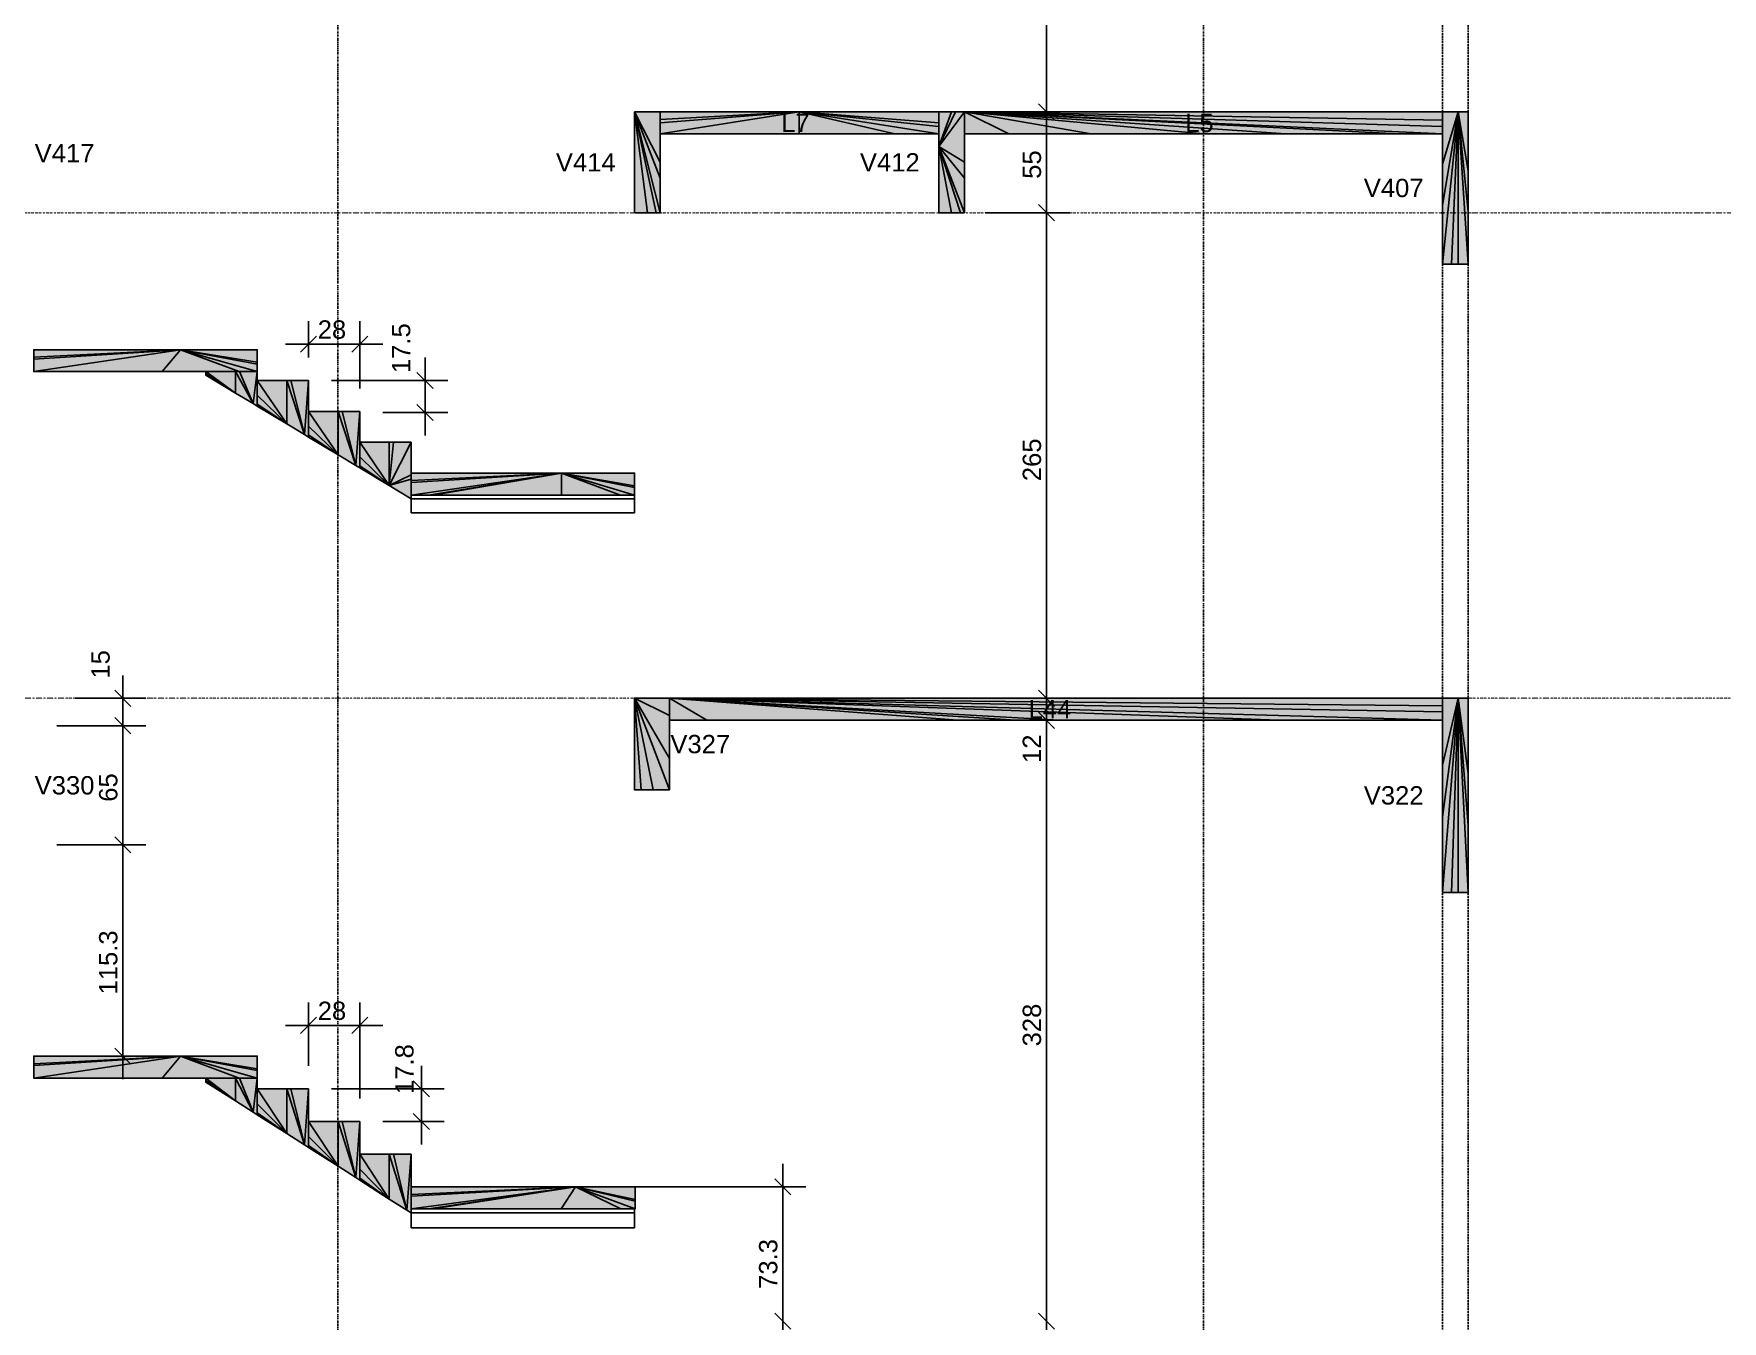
# Model space of a CAD drawing. Extents: x 37185 to 43130, y -8131 to -3926.
# Drawn here: x 37907 to 38521, y -7212 to -6744 of the extents above; entities that cross this region are included whole.
import ezdxf

# ---------------------------------------------------------------- set-up
doc = ezdxf.new("R2010")
doc.units = 0
doc.header["$MEASUREMENT"] = 0
for name, pattern in [('ESTILO_TQS_0001', [1, 0.7, -0.3]), ('ESTILO_TQS_0002', [0.4, 0.1, -0.3]), ('ESTILO_TQS_0004', [1.12, 0.5, -0.2, 0.01, -0.2, 0.01, -0.2])]:
    doc.linetypes.add(name, pattern=pattern)
for name, color, linetype in [('48', 4, 'CONTINUOUS'), ('52', 3, 'CONTINUOUS'), ('67', 7, 'CONTINUOUS'), ('68', 4, 'CONTINUOUS'), ('70', 160, 'CONTINUOUS'), ('74', 2, 'CONTINUOUS'), ('75', 9, 'CONTINUOUS'), ('96', 252, 'CONTINUOUS')]:
    doc.layers.add(name, color=color, linetype=linetype)
doc.styles.add('TQS_ARIAL', font='arial.ttf')

msp = doc.modelspace()

# ---------------------------------------------------------------- linework, layer by layer
at = {"layer": '48', "linetype": 'Continuous'}
for p, q in [((38125.29, -6912.69), (38125.29, -6911.36)), ((38125.29, -6912.69), (38043.96, -6912.69)), ((38043.96, -6912.69), (38043.96, -6917.84)), ((38043.96, -6912.69), (38125.29, -6912.69)), ((38043.96, -6917.84), (38088, -6917.84)), ((38088, -6917.84), (38125.29, -6917.84)), ((38125.29, -6917.84), (38125.29, -6912.69)), ((38125.29, -7172.55), (38043.96, -7172.55)), ((38043.96, -7172.55), (38043.96, -7178)), ((38043.96, -7172.55), (38125.29, -7172.55)), ((38125.29, -7172.55), (38125.29, -7171.07)), ((38125.29, -7178), (38125.29, -7172.55)), ((38043.96, -7178), (38088, -7178)), ((38088, -7178), (38125.29, -7178))]:
    msp.add_line(p, q, dxfattribs=at)
at = {"layer": '52', "linetype": 'Continuous'}
for points in [[(38428.63, -6771.95), (38425.01, -6771.95), (38419.29, -6771.95), (38245.27, -6771.95), (38242.06, -6771.95), (38240.6, -6771.95), (38235.94, -6771.95), (38185.15, -6771.95), (38134.63, -6771.95), (38125.29, -6771.95)], [(38125.29, -6771.95), (38125.29, -6808.62)], [(38428.63, -6827.29), (38428.63, -6808.24), (38428.63, -6793.37), (38428.63, -6771.95)], [(38134.63, -6808.62), (38134.63, -6796), (38134.63, -6790.24), (38134.63, -6779.95)], [(38134.63, -6779.95), (38185.15, -6779.95), (38220.02, -6779.95), (38235.94, -6779.95)], [(38235.94, -6779.95), (38235.94, -6784.57), (38235.94, -6808.62)], [(38245.27, -6808.62), (38245.27, -6796), (38245.27, -6790.24), (38245.27, -6779.95)], [(38245.27, -6779.95), (38261.49, -6779.95), (38291.44, -6779.95), (38332.29, -6779.95), (38362.23, -6779.95), (38403.08, -6779.95), (38419.29, -6779.95)], [(38419.29, -6779.95), (38419.29, -6791), (38419.29, -6805.87), (38419.29, -6827.29)], [(38125.29, -6808.62), (38129.95, -6808.62), (38133.16, -6808.62), (38134.63, -6808.62)], [(38235.94, -6808.62), (38240.6, -6808.62), (38243.81, -6808.62), (38245.27, -6808.62)], [(38419.29, -6827.29), (38422.5, -6827.29), (38425.01, -6827.29), (38428.63, -6827.29)], [(37987.96, -6858.45), (37959.97, -6858.45), (37906.63, -6858.45)], [(37906.63, -6858.45), (37906.63, -6861.2), (37906.63, -6861.85), (37906.63, -6866.45)], [(37987.96, -6869.67), (37987.96, -6866.45), (37987.96, -6863.69), (37987.96, -6863.04), (37987.96, -6858.45)], [(37906.63, -6866.45), (37953.34, -6866.45), (37969.29, -6866.45)], [(37969.29, -6866.45), (37969.29, -6867.21), (37969.29, -6867.67), (37969.29, -6867.78)], [(37969.29, -6867.78), (37980.01, -6874.23), (37986.44, -6878.09), (37987.96, -6879.01), (37998.68, -6885.46), (38005.1, -6889.32), (38006.63, -6890.23), (38017.35, -6896.68), (38023.77, -6900.55), (38025.29, -6901.46)], [(38006.63, -6869.67), (38000.2, -6869.67), (37998.68, -6869.67), (37987.96, -6869.67)], [(38006.63, -6880.9), (38006.63, -6869.67)], [(38025.29, -6880.9), (38018.87, -6880.9), (38017.35, -6880.9), (38006.63, -6880.9)], [(38025.29, -6892.13), (38025.29, -6880.9)], [(38043.96, -6892.13), (38037.53, -6892.13), (38036.01, -6892.13), (38025.29, -6892.13)], [(38043.96, -6903.36), (38043.96, -6892.13)], [(38025.29, -6901.46), (38036.01, -6907.91), (38043.96, -6912.69)], [(38125.29, -6903.36), (38098.62, -6903.36), (38043.96, -6903.36)], [(38125.29, -6911.36), (38125.29, -6908.61), (38125.29, -6907.95), (38125.29, -6903.36)], [(38043.96, -6911.36), (38050.38, -6911.36), (38051.91, -6911.36), (38098.62, -6911.36), (38120.18, -6911.36), (38125.29, -6911.36)], [(38043.96, -6912.69), (38043.96, -6911.36)], [(38428.63, -6985.29), (38425.01, -6985.29), (38419.29, -6985.29), (38137.96, -6985.29), (38125.29, -6985.29)], [(38125.29, -6985.29), (38125.29, -7018.62)], [(38428.63, -7055.95), (38428.63, -7031.63), (38428.63, -7012.64), (38428.63, -6985.29)], [(38137.96, -7018.62), (38137.96, -7007.15), (38137.96, -6993.29)], [(38137.96, -6993.29), (38151.55, -6993.29), (38242.81, -6993.29), (38263.96, -6993.29), (38279.72, -6993.29), (38359.71, -6993.29), (38419.29, -6993.29)], [(38419.29, -6993.29), (38419.29, -7009.61), (38419.29, -7028.6), (38419.29, -7055.95)], [(38125.29, -7018.62), (38127.65, -7018.62), (38132.01, -7018.62), (38137.96, -7018.62)], [(38419.29, -7055.95), (38422.5, -7055.95), (38425.01, -7055.95), (38428.63, -7055.95)], [(37987.96, -7115.51), (37959.97, -7115.51), (37906.63, -7115.51)], [(37906.63, -7115.51), (37906.63, -7118.26), (37906.63, -7118.91), (37906.63, -7123.51)], [(37987.96, -7127.39), (37987.96, -7123.51), (37987.96, -7120.75), (37987.96, -7120.1), (37987.96, -7115.51)], [(37906.63, -7123.51), (37953.34, -7123.51), (37969.29, -7123.51)], [(37969.29, -7123.51), (37969.29, -7124.36), (37969.29, -7124.87), (37969.29, -7124.99)], [(37969.29, -7124.99), (37980.01, -7131.82), (37986.44, -7135.91), (37987.96, -7136.88), (37998.68, -7143.7), (38005.1, -7147.8), (38006.63, -7148.76), (38017.35, -7155.59), (38023.77, -7159.68), (38025.29, -7160.65)], [(38006.63, -7127.39), (38000.2, -7127.39), (37998.68, -7127.39), (37987.96, -7127.39)], [(38006.63, -7139.28), (38006.63, -7127.39)], [(38025.29, -7139.28), (38018.87, -7139.28), (38017.35, -7139.28), (38006.63, -7139.28)], [(38025.29, -7151.17), (38025.29, -7139.28)], [(38043.96, -7151.17), (38037.53, -7151.17), (38036.01, -7151.17), (38025.29, -7151.17)], [(38043.96, -7163.07), (38043.96, -7151.17)], [(38025.29, -7160.65), (38036.01, -7167.49), (38042.44, -7171.58), (38043.96, -7172.55)], [(38125.43, -7163.07), (38103.73, -7163.07), (38043.96, -7163.07)], [(38125.43, -7171.07), (38125.43, -7168.31), (38125.43, -7167.66), (38125.43, -7163.07)], [(38043.96, -7171.07), (38050.39, -7171.07), (38051.91, -7171.07), (38098.6, -7171.07), (38120.3, -7171.07), (38125.29, -7171.07), (38125.43, -7171.07)], [(38043.96, -7172.55), (38043.96, -7171.07)]]:
    msp.add_lwpolyline(points, dxfattribs=at)
at = {"layer": '67', "linetype": 'ESTILO_TQS_0002'}
for p, q in [((37736.44, -6808.62), (40010.49, -6808.62)), ((37556.68, -6985.29), (40010.49, -6985.29))]:
    msp.add_line(p, q, dxfattribs=at)
at = {"layer": '68', "linetype": 'ESTILO_TQS_0001'}
for p, q in [((38419.29, -7595.96), (38419.29, -4431.95)), ((38428.63, -7595.96), (38428.63, -4431.95))]:
    msp.add_line(p, q, dxfattribs=at)
at = {"layer": '70', "linetype": 'ESTILO_TQS_0004'}
for p, q in [((38017.29, -4145.29), (38017.29, -7832.62)), ((38332.29, -4145.29), (38332.29, -7832.62))]:
    msp.add_line(p, q, dxfattribs=at)
at = {"layer": '75', "linetype": 'Continuous'}
for p, q in [((38275.17, -6780.29), (38275.17, -6613.62)), ((38275.17, -6816.95), (38275.17, -6763.62)), ((38278.12, -6774.9), (38272.23, -6769.01)), ((38278.12, -6774.9), (38272.23, -6769.01)), ((38258.38, -6771.95), (38258.38, -6771.95)), ((38258.38, -6771.95), (38258.38, -6771.95)), ((38266.71, -6771.95), (38283.51, -6771.95)), ((38266.71, -6771.95), (38283.51, -6771.95)), ((38275.17, -6993.62), (38275.17, -6800.29)), ((38278.12, -6811.57), (38272.23, -6805.67)), ((38278.12, -6811.57), (38272.23, -6805.67)), ((38244.54, -6808.62), (38244.54, -6808.62)), ((38244.54, -6808.62), (38244.54, -6808.62)), ((38252.87, -6808.62), (38283.51, -6808.62)), ((38252.87, -6808.62), (38283.51, -6808.62)), ((38006.63, -6861.34), (38006.63, -6848.12)), ((38025.29, -6872.57), (38025.29, -6848.12)), ((37998.29, -6856.45), (38033.63, -6856.45)), ((38003.68, -6859.4), (38009.57, -6853.5)), ((38022.35, -6859.4), (38028.24, -6853.5)), ((38049.02, -6861.34), (38049.02, -6889.67)), ((38046.08, -6866.73), (38051.97, -6872.62)), ((38006.63, -6869.67), (38006.63, -6869.67)), ((38006.63, -6869.67), (38006.63, -6869.67)), ((38014.96, -6869.67), (38057.36, -6869.67)), ((38025.29, -6880.9), (38025.29, -6880.9)), ((38025.29, -6881.34), (38025.29, -6881.34)), ((38033.63, -6881.34), (38057.36, -6881.34)), ((38046.08, -6878.39), (38051.97, -6884.28)), ((37939.05, -7003.62), (37939.05, -6976.95)), ((38275.17, -7001.62), (38275.17, -6976.95)), ((37913.31, -6985.29), (37913.31, -6985.29)), ((37921.64, -6985.29), (37947.38, -6985.29)), ((37941.99, -6988.23), (37936.1, -6982.34)), ((38222.29, -6985.29), (38222.29, -6985.29)), ((38222.29, -6985.29), (38222.29, -6985.29)), ((38230.62, -6985.29), (38283.51, -6985.29)), ((38230.62, -6985.29), (38283.51, -6985.29)), ((38278.12, -6988.23), (38272.23, -6982.34)), ((38278.12, -6988.23), (38272.23, -6982.34)), ((38275.17, -7220.29), (38275.17, -6984.95)), ((37939.05, -6986.95), (37939.05, -7046.95)), ((38278.12, -6996.23), (38272.23, -6990.34)), ((38278.12, -6996.23), (38272.23, -6990.34)), ((37914.96, -6995.29), (37947.38, -6995.29)), ((37914.96, -6995.29), (37947.38, -6995.29)), ((37936.1, -6992.34), (37941.99, -6998.23)), ((37941.99, -6998.23), (37936.1, -6992.34)), ((38253.39, -6993.29), (38253.39, -6993.29)), ((38253.39, -6993.29), (38253.39, -6993.29)), ((38261.72, -6993.29), (38283.51, -6993.29)), ((38261.72, -6993.29), (38283.51, -6993.29)), ((37939.05, -7030.29), (37939.05, -7123.84)), ((37914.96, -7038.62), (37947.38, -7038.62)), ((37914.96, -7038.62), (37947.38, -7038.62)), ((37936.1, -7035.67), (37941.99, -7041.57)), ((37936.1, -7035.67), (37941.99, -7041.57)), ((38006.63, -7119.06), (38006.63, -7095.99)), ((38025.29, -7130.95), (38025.29, -7095.99)), ((38003.68, -7107.27), (38009.57, -7101.38)), ((38022.35, -7107.27), (38028.24, -7101.38)), ((37998.29, -7104.33), (38033.63, -7104.33)), ((37936.1, -7112.56), (37941.99, -7118.45)), ((37906.63, -7115.51), (37906.63, -7115.51)), ((37914.96, -7115.51), (37947.38, -7115.51)), ((38047.67, -7119.06), (38047.67, -7147.61)), ((38006.63, -7127.39), (38006.63, -7127.39)), ((38006.63, -7127.39), (38006.63, -7127.39)), ((38014.96, -7127.39), (38056, -7127.39)), ((38044.72, -7124.45), (38050.61, -7130.34)), ((38025.29, -7139.28), (38025.29, -7139.28)), ((38025.29, -7139.28), (38025.29, -7139.28)), ((38033.63, -7139.28), (38056, -7139.28)), ((38044.72, -7136.33), (38050.61, -7142.23)), ((38179.21, -7154.73), (38179.21, -7220.29)), ((38114.58, -7163.07), (38114.58, -7163.07)), ((38122.92, -7163.07), (38187.54, -7163.07)), ((38176.26, -7160.12), (38182.15, -7166.01)), ((38275.17, -7253.62), (38275.17, -7203.62)), ((38176.26, -7209.01), (38182.15, -7214.9)), ((38278.12, -7214.9), (38272.23, -7209.01)), ((38278.12, -7214.9), (38272.23, -7209.01))]:
    msp.add_line(p, q, dxfattribs=at)
at = {"layer": '96', "linetype": 'Continuous'}
for points in [[(38125.29, -6771.95), (38125.29, -6808.62), (38129.95, -6808.62), (38125.29, -6771.95)], [(38125.29, -6771.95), (38129.95, -6808.62), (38133.16, -6808.62), (38125.29, -6771.95)], [(38125.29, -6771.95), (38133.16, -6808.62), (38134.63, -6808.62), (38125.29, -6771.95)], [(38125.29, -6771.95), (38134.63, -6808.62), (38134.63, -6796), (38125.29, -6771.95)], [(38125.29, -6771.95), (38134.63, -6796), (38134.63, -6790.24), (38125.29, -6771.95)], [(38125.29, -6771.95), (38134.63, -6790.24), (38134.63, -6771.95), (38125.29, -6771.95)], [(38185.15, -6771.95), (38134.63, -6771.95), (38134.63, -6774.71), (38185.15, -6771.95)], [(38185.15, -6771.95), (38134.63, -6774.71), (38134.63, -6775.96), (38185.15, -6771.95)], [(38185.15, -6771.95), (38134.63, -6775.96), (38134.63, -6779.95), (38185.15, -6771.95)], [(38185.15, -6771.95), (38134.63, -6779.95), (38185.15, -6779.95), (38185.15, -6771.95)], [(38185.15, -6771.95), (38185.15, -6779.95), (38220.02, -6779.95), (38185.15, -6771.95)], [(38185.15, -6771.95), (38220.02, -6779.95), (38235.94, -6779.95), (38185.15, -6771.95)], [(38185.15, -6771.95), (38235.94, -6779.95), (38235.94, -6777.2), (38185.15, -6771.95)], [(38185.15, -6771.95), (38235.94, -6777.2), (38235.94, -6775.94), (38185.15, -6771.95)], [(38185.15, -6771.95), (38235.94, -6775.94), (38235.94, -6771.95), (38185.15, -6771.95)], [(38235.94, -6784.57), (38245.27, -6790.24), (38245.27, -6771.95), (38235.94, -6784.57)], [(38235.94, -6784.57), (38245.27, -6771.95), (38242.06, -6771.95), (38235.94, -6784.57)], [(38235.94, -6784.57), (38242.06, -6771.95), (38240.6, -6771.95), (38235.94, -6784.57)], [(38235.94, -6784.57), (38240.6, -6771.95), (38235.94, -6771.95), (38235.94, -6784.57)], [(38245.27, -6771.95), (38245.27, -6779.95), (38261.49, -6779.95), (38245.27, -6771.95)], [(38245.27, -6771.95), (38261.49, -6779.95), (38291.44, -6779.95), (38245.27, -6771.95)], [(38245.27, -6771.95), (38291.44, -6779.95), (38332.29, -6779.95), (38245.27, -6771.95)], [(38245.27, -6771.95), (38332.29, -6779.95), (38362.23, -6779.95), (38245.27, -6771.95)], [(38245.27, -6771.95), (38362.23, -6779.95), (38403.08, -6779.95), (38245.27, -6771.95)], [(38245.27, -6771.95), (38403.08, -6779.95), (38419.29, -6779.95), (38245.27, -6771.95)], [(38245.27, -6771.95), (38419.29, -6779.95), (38419.29, -6777.2), (38245.27, -6771.95)], [(38245.27, -6771.95), (38419.29, -6777.2), (38419.29, -6774.93), (38245.27, -6771.95)], [(38245.27, -6771.95), (38419.29, -6774.93), (38419.29, -6771.95), (38245.27, -6771.95)], [(38425.01, -6771.95), (38419.29, -6771.95), (38419.29, -6791), (38425.01, -6771.95)], [(38425.01, -6771.95), (38419.29, -6791), (38419.29, -6805.87), (38425.01, -6771.95)], [(38425.01, -6771.95), (38419.29, -6805.87), (38419.29, -6827.29), (38425.01, -6771.95)], [(38425.01, -6771.95), (38419.29, -6827.29), (38422.5, -6827.29), (38425.01, -6771.95)], [(38425.01, -6771.95), (38422.5, -6827.29), (38425.01, -6827.29), (38425.01, -6771.95)], [(38425.01, -6771.95), (38425.01, -6827.29), (38428.63, -6827.29), (38425.01, -6771.95)], [(38425.01, -6771.95), (38428.63, -6827.29), (38428.63, -6808.24), (38425.01, -6771.95)], [(38425.01, -6771.95), (38428.63, -6808.24), (38428.63, -6793.37), (38425.01, -6771.95)], [(38425.01, -6771.95), (38428.63, -6793.37), (38428.63, -6771.95), (38425.01, -6771.95)], [(38235.94, -6784.57), (38235.94, -6808.62), (38240.6, -6808.62), (38235.94, -6784.57)], [(38235.94, -6784.57), (38240.6, -6808.62), (38243.81, -6808.62), (38235.94, -6784.57)], [(38235.94, -6784.57), (38243.81, -6808.62), (38245.27, -6808.62), (38235.94, -6784.57)], [(38235.94, -6784.57), (38245.27, -6808.62), (38245.27, -6796), (38235.94, -6784.57)], [(38235.94, -6784.57), (38245.27, -6796), (38245.27, -6790.24), (38235.94, -6784.57)], [(37959.97, -6858.45), (37906.63, -6858.45), (37906.63, -6861.2), (37959.97, -6858.45)], [(37959.97, -6858.45), (37906.63, -6861.2), (37906.63, -6861.85), (37959.97, -6858.45)], [(37959.97, -6858.45), (37906.63, -6861.85), (37906.63, -6866.45), (37959.97, -6858.45)], [(37959.97, -6858.45), (37906.63, -6866.45), (37953.34, -6866.45), (37959.97, -6858.45)], [(37959.97, -6858.45), (37953.34, -6866.45), (37981.33, -6866.45), (37959.97, -6858.45)], [(37959.97, -6858.45), (37981.33, -6866.45), (37987.96, -6866.45), (37959.97, -6858.45)], [(37959.97, -6858.45), (37987.96, -6866.45), (37987.96, -6863.69), (37959.97, -6858.45)], [(37959.97, -6858.45), (37987.96, -6863.69), (37987.96, -6863.04), (37959.97, -6858.45)], [(37959.97, -6858.45), (37987.96, -6863.04), (37987.96, -6858.45), (37959.97, -6858.45)], [(37980.01, -6866.45), (37969.29, -6866.45), (37980.01, -6874.23), (37980.01, -6866.45)], [(37980.01, -6874.23), (37969.29, -6866.45), (37969.29, -6867.21), (37980.01, -6874.23)], [(37980.01, -6874.23), (37969.29, -6867.21), (37969.29, -6867.67), (37980.01, -6874.23)], [(37980.01, -6874.23), (37969.29, -6867.67), (37969.29, -6867.78), (37980.01, -6874.23)], [(37980.01, -6866.45), (37980.01, -6874.23), (37986.44, -6878.09), (37980.01, -6866.45)], [(37980.01, -6866.45), (37986.44, -6878.09), (37981.53, -6866.45), (37980.01, -6866.45)], [(37987.96, -6866.45), (37981.53, -6866.45), (37986.44, -6878.09), (37987.96, -6866.45)], [(37987.96, -6866.45), (37986.44, -6878.09), (37987.96, -6879.01), (37987.96, -6866.45)], [(37998.68, -6869.67), (37987.96, -6869.67), (37998.68, -6885.46), (37998.68, -6869.67)], [(37998.68, -6885.46), (37987.96, -6869.67), (37987.96, -6875.03), (37998.68, -6885.46)], [(37998.68, -6885.46), (37987.96, -6875.03), (37987.96, -6878.25), (37998.68, -6885.46)], [(37998.68, -6869.67), (37998.68, -6885.46), (38005.1, -6889.32), (37998.68, -6869.67)], [(37998.68, -6869.67), (38005.1, -6889.32), (38000.2, -6869.67), (37998.68, -6869.67)], [(38006.63, -6869.67), (38000.2, -6869.67), (38005.1, -6889.32), (38006.63, -6869.67)], [(38006.63, -6869.67), (38005.1, -6889.32), (38006.63, -6890.23), (38006.63, -6869.67)], [(37998.68, -6885.46), (37987.96, -6878.25), (37987.96, -6879.01), (37998.68, -6885.46)], [(38017.35, -6880.9), (38006.63, -6880.9), (38017.35, -6896.68), (38017.35, -6880.9)], [(38017.35, -6896.68), (38006.63, -6880.9), (38006.63, -6886.26), (38017.35, -6896.68)], [(38017.35, -6880.9), (38017.35, -6896.68), (38023.77, -6900.55), (38017.35, -6880.9)], [(38017.35, -6880.9), (38023.77, -6900.55), (38018.87, -6880.9), (38017.35, -6880.9)], [(38025.29, -6880.9), (38018.87, -6880.9), (38023.77, -6900.55), (38025.29, -6880.9)], [(38025.29, -6880.9), (38023.77, -6900.55), (38025.29, -6901.46), (38025.29, -6880.9)], [(38017.35, -6896.68), (38006.63, -6886.26), (38006.63, -6889.47), (38017.35, -6896.68)], [(38017.35, -6896.68), (38006.63, -6889.47), (38006.63, -6890.23), (38017.35, -6896.68)], [(38036.01, -6907.91), (38036.01, -6892.13), (38025.29, -6892.13), (38036.01, -6907.91)], [(38036.01, -6907.91), (38025.29, -6892.13), (38025.29, -6897.49), (38036.01, -6907.91)], [(38036.01, -6907.91), (38043.96, -6903.94), (38043.96, -6892.13), (38036.01, -6907.91)], [(38036.01, -6907.91), (38043.96, -6892.13), (38037.53, -6892.13), (38036.01, -6907.91)], [(38036.01, -6907.91), (38037.53, -6892.13), (38036.01, -6892.13), (38036.01, -6907.91)], [(38036.01, -6907.91), (38025.29, -6897.49), (38025.29, -6900.7), (38036.01, -6907.91)], [(38036.01, -6907.91), (38025.29, -6900.7), (38025.29, -6901.46), (38036.01, -6907.91)], [(38036.01, -6907.91), (38043.96, -6905.62), (38043.96, -6903.94), (38036.01, -6907.91)], [(38036.01, -6907.91), (38043.96, -6912.69), (38043.96, -6905.62), (38036.01, -6907.91)], [(38098.62, -6903.36), (38043.96, -6903.36), (38043.96, -6906.11), (38098.62, -6903.36)], [(38098.62, -6903.36), (38043.96, -6906.11), (38043.96, -6906.76), (38098.62, -6903.36)], [(38098.62, -6903.36), (38043.96, -6906.76), (38043.96, -6911.36), (38098.62, -6903.36)], [(38098.62, -6903.36), (38043.96, -6911.36), (38050.38, -6911.36), (38098.62, -6903.36)], [(38098.62, -6903.36), (38050.38, -6911.36), (38051.91, -6911.36), (38098.62, -6903.36)], [(38098.62, -6903.36), (38051.91, -6911.36), (38098.62, -6911.36), (38098.62, -6903.36)], [(38098.62, -6903.36), (38098.62, -6911.36), (38120.18, -6911.36), (38098.62, -6903.36)], [(38098.62, -6903.36), (38120.18, -6911.36), (38125.29, -6911.36), (38098.62, -6903.36)], [(38098.62, -6903.36), (38125.29, -6911.36), (38125.29, -6908.61), (38098.62, -6903.36)], [(38098.62, -6903.36), (38125.29, -6908.61), (38125.29, -6907.95), (38098.62, -6903.36)], [(38098.62, -6903.36), (38125.29, -6907.95), (38125.29, -6903.36), (38098.62, -6903.36)], [(38125.29, -6985.29), (38125.29, -7018.62), (38127.65, -7018.62), (38125.29, -6985.29)], [(38125.29, -6985.29), (38127.65, -7018.62), (38132.01, -7018.62), (38125.29, -6985.29)], [(38125.29, -6985.29), (38132.01, -7018.62), (38137.96, -7018.62), (38125.29, -6985.29)], [(38125.29, -6985.29), (38137.96, -7018.62), (38137.96, -7007.15), (38125.29, -6985.29)], [(38125.29, -6985.29), (38137.96, -7007.15), (38137.96, -6991.5), (38125.29, -6985.29)], [(38125.29, -6985.29), (38137.96, -6991.5), (38137.96, -6985.29), (38125.29, -6985.29)], [(38137.96, -6985.29), (38137.96, -6993.29), (38151.55, -6993.29), (38137.96, -6985.29)], [(38137.96, -6985.29), (38151.55, -6993.29), (38242.81, -6993.29), (38137.96, -6985.29)], [(38137.96, -6985.29), (38242.81, -6993.29), (38263.96, -6993.29), (38137.96, -6985.29)], [(38137.96, -6985.29), (38263.96, -6993.29), (38279.72, -6993.29), (38137.96, -6985.29)], [(38137.96, -6985.29), (38279.72, -6993.29), (38359.71, -6993.29), (38137.96, -6985.29)], [(38137.96, -6985.29), (38359.71, -6993.29), (38419.29, -6993.29), (38137.96, -6985.29)], [(38137.96, -6985.29), (38419.29, -6993.29), (38419.29, -6990.25), (38137.96, -6985.29)], [(38137.96, -6985.29), (38419.29, -6990.25), (38419.29, -6987.99), (38137.96, -6985.29)], [(38137.96, -6985.29), (38419.29, -6987.99), (38419.29, -6985.29), (38137.96, -6985.29)], [(38425.01, -6985.29), (38419.29, -6985.29), (38419.29, -7009.61), (38425.01, -6985.29)], [(38425.01, -6985.29), (38419.29, -7009.61), (38419.29, -7028.6), (38425.01, -6985.29)], [(38425.01, -6985.29), (38419.29, -7028.6), (38419.29, -7055.95), (38425.01, -6985.29)], [(38425.01, -6985.29), (38419.29, -7055.95), (38422.5, -7055.95), (38425.01, -6985.29)], [(38425.01, -6985.29), (38422.5, -7055.95), (38425.01, -7055.95), (38425.01, -6985.29)], [(38425.01, -6985.29), (38425.01, -7055.95), (38428.63, -7055.95), (38425.01, -6985.29)], [(38425.01, -6985.29), (38428.63, -7055.95), (38428.63, -7031.63), (38425.01, -6985.29)], [(38425.01, -6985.29), (38428.63, -7031.63), (38428.63, -7012.64), (38425.01, -6985.29)], [(38425.01, -6985.29), (38428.63, -7012.64), (38428.63, -6985.29), (38425.01, -6985.29)], [(37959.97, -7115.51), (37906.63, -7115.51), (37906.63, -7118.26), (37959.97, -7115.51)], [(37959.97, -7115.51), (37906.63, -7118.26), (37906.63, -7118.91), (37959.97, -7115.51)], [(37959.97, -7115.51), (37906.63, -7118.91), (37906.63, -7123.51), (37959.97, -7115.51)], [(37959.97, -7115.51), (37906.63, -7123.51), (37953.34, -7123.51), (37959.97, -7115.51)], [(37959.97, -7115.51), (37953.34, -7123.51), (37981.33, -7123.51), (37959.97, -7115.51)], [(37959.97, -7115.51), (37981.33, -7123.51), (37987.96, -7123.51), (37959.97, -7115.51)], [(37959.97, -7115.51), (37987.96, -7123.51), (37987.96, -7120.75), (37959.97, -7115.51)], [(37959.97, -7115.51), (37987.96, -7120.75), (37987.96, -7120.1), (37959.97, -7115.51)], [(37959.97, -7115.51), (37987.96, -7120.1), (37987.96, -7115.51), (37959.97, -7115.51)], [(37980.01, -7123.51), (37969.29, -7123.51), (37980.01, -7131.82), (37980.01, -7123.51)], [(37980.01, -7131.82), (37969.29, -7123.51), (37969.29, -7124.36), (37980.01, -7131.82)], [(37980.01, -7131.82), (37969.29, -7124.36), (37969.29, -7124.87), (37980.01, -7131.82)], [(37980.01, -7131.82), (37969.29, -7124.87), (37969.29, -7124.99), (37980.01, -7131.82)], [(37980.01, -7123.51), (37980.01, -7131.82), (37986.44, -7135.91), (37980.01, -7123.51)], [(37980.01, -7123.51), (37986.44, -7135.91), (37981.53, -7123.51), (37980.01, -7123.51)], [(37987.96, -7123.51), (37981.53, -7123.51), (37986.44, -7135.91), (37987.96, -7123.51)], [(37987.96, -7123.51), (37986.44, -7135.91), (37987.96, -7136.88), (37987.96, -7123.51)], [(37998.68, -7127.39), (37987.96, -7127.39), (37998.68, -7143.7), (37998.68, -7127.39)], [(37998.68, -7143.7), (37987.96, -7127.39), (37987.96, -7132.84), (37998.68, -7143.7)], [(37998.68, -7127.39), (37998.68, -7143.7), (38005.1, -7147.8), (37998.68, -7127.39)], [(37998.68, -7127.39), (38005.1, -7147.8), (38000.2, -7127.39), (37998.68, -7127.39)], [(38006.63, -7127.39), (38000.2, -7127.39), (38005.1, -7147.8), (38006.63, -7127.39)], [(38006.63, -7127.39), (38005.1, -7147.8), (38006.63, -7148.76), (38006.63, -7127.39)], [(37998.68, -7143.7), (37987.96, -7132.84), (37987.96, -7136.1), (37998.68, -7143.7)], [(37998.68, -7143.7), (37987.96, -7136.1), (37987.96, -7136.88), (37998.68, -7143.7)], [(38017.35, -7139.28), (38006.63, -7139.28), (38017.35, -7155.59), (38017.35, -7139.28)], [(38017.35, -7155.59), (38006.63, -7139.28), (38006.63, -7144.73), (38017.35, -7155.59)], [(38017.35, -7139.28), (38017.35, -7155.59), (38023.77, -7159.68), (38017.35, -7139.28)], [(38017.35, -7139.28), (38023.77, -7159.68), (38018.87, -7139.28), (38017.35, -7139.28)], [(38025.29, -7139.28), (38018.87, -7139.28), (38023.77, -7159.68), (38025.29, -7139.28)], [(38025.29, -7139.28), (38023.77, -7159.68), (38025.29, -7160.65), (38025.29, -7139.28)], [(38017.35, -7155.59), (38006.63, -7144.73), (38006.63, -7147.99), (38017.35, -7155.59)], [(38017.35, -7155.59), (38006.63, -7147.99), (38006.63, -7148.76), (38017.35, -7155.59)], [(38036.01, -7151.17), (38025.29, -7151.17), (38036.01, -7167.49), (38036.01, -7151.17)], [(38036.01, -7167.49), (38025.29, -7151.17), (38025.29, -7156.61), (38036.01, -7167.49)], [(38036.01, -7151.17), (38036.01, -7167.49), (38042.44, -7171.58), (38036.01, -7151.17)], [(38036.01, -7151.17), (38042.44, -7171.58), (38037.53, -7151.17), (38036.01, -7151.17)], [(38043.96, -7151.17), (38037.53, -7151.17), (38042.44, -7171.58), (38043.96, -7151.17)], [(38043.96, -7151.17), (38042.44, -7171.58), (38043.96, -7172.55), (38043.96, -7151.17)], [(38036.01, -7167.49), (38025.29, -7156.61), (38025.29, -7159.88), (38036.01, -7167.49)], [(38036.01, -7167.49), (38025.29, -7159.88), (38025.29, -7160.65), (38036.01, -7167.49)], [(38103.73, -7163.07), (38043.96, -7163.07), (38043.96, -7165.82), (38103.73, -7163.07)], [(38103.73, -7163.07), (38043.96, -7165.82), (38043.96, -7166.47), (38103.73, -7163.07)], [(38103.73, -7163.07), (38043.96, -7166.47), (38043.96, -7171.07), (38103.73, -7163.07)], [(38103.73, -7163.07), (38043.96, -7171.07), (38050.39, -7171.07), (38103.73, -7163.07)], [(38103.73, -7163.07), (38050.39, -7171.07), (38051.91, -7171.07), (38103.73, -7163.07)], [(38103.73, -7163.07), (38051.91, -7171.07), (38098.6, -7171.07), (38103.73, -7163.07)], [(38103.73, -7163.07), (38098.6, -7171.07), (38120.3, -7171.07), (38103.73, -7163.07)], [(38103.73, -7163.07), (38120.3, -7171.07), (38125.43, -7171.07), (38103.73, -7163.07)], [(38103.73, -7163.07), (38125.43, -7171.07), (38125.43, -7168.31), (38103.73, -7163.07)], [(38103.73, -7163.07), (38125.43, -7168.31), (38125.43, -7167.66), (38103.73, -7163.07)], [(38103.73, -7163.07), (38125.43, -7167.66), (38125.43, -7163.07), (38103.73, -7163.07)]]:
    msp.add_lwpolyline(points, dxfattribs=at)
for points in [[(38125.29, -6771.95), (38125.29, -6808.62), (38129.95, -6808.62)], [(38125.29, -6771.95), (38129.95, -6808.62), (38125.29, -6771.95)], [(38125.29, -6771.95), (38129.95, -6808.62), (38133.16, -6808.62)], [(38125.29, -6771.95), (38133.16, -6808.62), (38125.29, -6771.95)], [(38125.29, -6771.95), (38133.16, -6808.62), (38134.63, -6808.62)], [(38125.29, -6771.95), (38134.63, -6808.62), (38125.29, -6771.95)], [(38125.29, -6771.95), (38134.63, -6808.62), (38134.63, -6796)], [(38125.29, -6771.95), (38134.63, -6796), (38125.29, -6771.95)], [(38125.29, -6771.95), (38134.63, -6796), (38134.63, -6790.24)], [(38125.29, -6771.95), (38134.63, -6790.24), (38125.29, -6771.95)], [(38125.29, -6771.95), (38134.63, -6790.24), (38134.63, -6771.95)], [(38125.29, -6771.95), (38134.63, -6771.95), (38125.29, -6771.95)], [(38185.15, -6771.95), (38134.63, -6771.95), (38134.63, -6774.71)], [(38185.15, -6771.95), (38134.63, -6774.71), (38185.15, -6771.95)], [(38185.15, -6771.95), (38134.63, -6774.71), (38134.63, -6775.96)], [(38185.15, -6771.95), (38134.63, -6775.96), (38185.15, -6771.95)], [(38185.15, -6771.95), (38134.63, -6775.96), (38134.63, -6779.95)], [(38185.15, -6771.95), (38134.63, -6779.95), (38185.15, -6771.95)], [(38185.15, -6771.95), (38134.63, -6779.95), (38185.15, -6779.95)], [(38185.15, -6771.95), (38185.15, -6779.95), (38185.15, -6771.95)], [(38185.15, -6771.95), (38185.15, -6779.95), (38220.02, -6779.95)], [(38185.15, -6771.95), (38220.02, -6779.95), (38185.15, -6771.95)], [(38185.15, -6771.95), (38220.02, -6779.95), (38235.94, -6779.95)], [(38185.15, -6771.95), (38235.94, -6779.95), (38185.15, -6771.95)], [(38185.15, -6771.95), (38235.94, -6779.95), (38235.94, -6777.2)], [(38185.15, -6771.95), (38235.94, -6777.2), (38185.15, -6771.95)], [(38185.15, -6771.95), (38235.94, -6777.2), (38235.94, -6775.94)], [(38185.15, -6771.95), (38235.94, -6775.94), (38185.15, -6771.95)], [(38185.15, -6771.95), (38235.94, -6775.94), (38235.94, -6771.95)], [(38185.15, -6771.95), (38235.94, -6771.95), (38185.15, -6771.95)], [(38235.94, -6784.57), (38245.27, -6790.24), (38245.27, -6771.95)], [(38235.94, -6784.57), (38245.27, -6771.95), (38235.94, -6784.57)], [(38235.94, -6784.57), (38245.27, -6771.95), (38242.06, -6771.95)], [(38235.94, -6784.57), (38242.06, -6771.95), (38235.94, -6784.57)], [(38235.94, -6784.57), (38242.06, -6771.95), (38240.6, -6771.95)], [(38235.94, -6784.57), (38240.6, -6771.95), (38235.94, -6784.57)], [(38235.94, -6784.57), (38240.6, -6771.95), (38235.94, -6771.95)], [(38235.94, -6784.57), (38235.94, -6771.95), (38235.94, -6784.57)], [(38245.27, -6771.95), (38245.27, -6779.95), (38261.49, -6779.95)], [(38245.27, -6771.95), (38261.49, -6779.95), (38245.27, -6771.95)], [(38245.27, -6771.95), (38261.49, -6779.95), (38291.44, -6779.95)], [(38245.27, -6771.95), (38291.44, -6779.95), (38245.27, -6771.95)], [(38245.27, -6771.95), (38291.44, -6779.95), (38332.29, -6779.95)], [(38245.27, -6771.95), (38332.29, -6779.95), (38245.27, -6771.95)], [(38245.27, -6771.95), (38332.29, -6779.95), (38362.23, -6779.95)], [(38245.27, -6771.95), (38362.23, -6779.95), (38245.27, -6771.95)], [(38245.27, -6771.95), (38362.23, -6779.95), (38403.08, -6779.95)], [(38245.27, -6771.95), (38403.08, -6779.95), (38245.27, -6771.95)], [(38245.27, -6771.95), (38403.08, -6779.95), (38419.29, -6779.95)], [(38245.27, -6771.95), (38419.29, -6779.95), (38245.27, -6771.95)], [(38245.27, -6771.95), (38419.29, -6779.95), (38419.29, -6777.2)], [(38245.27, -6771.95), (38419.29, -6777.2), (38245.27, -6771.95)], [(38245.27, -6771.95), (38419.29, -6777.2), (38419.29, -6774.93)], [(38245.27, -6771.95), (38419.29, -6774.93), (38245.27, -6771.95)], [(38245.27, -6771.95), (38419.29, -6774.93), (38419.29, -6771.95)], [(38245.27, -6771.95), (38419.29, -6771.95), (38245.27, -6771.95)], [(38425.01, -6771.95), (38419.29, -6771.95), (38419.29, -6791)], [(38425.01, -6771.95), (38419.29, -6791), (38425.01, -6771.95)], [(38425.01, -6771.95), (38419.29, -6791), (38419.29, -6805.87)], [(38425.01, -6771.95), (38419.29, -6805.87), (38425.01, -6771.95)], [(38425.01, -6771.95), (38419.29, -6805.87), (38419.29, -6827.29)], [(38425.01, -6771.95), (38419.29, -6827.29), (38425.01, -6771.95)], [(38425.01, -6771.95), (38419.29, -6827.29), (38422.5, -6827.29)], [(38425.01, -6771.95), (38422.5, -6827.29), (38425.01, -6771.95)], [(38425.01, -6771.95), (38422.5, -6827.29), (38425.01, -6827.29)], [(38425.01, -6771.95), (38425.01, -6827.29), (38425.01, -6771.95)], [(38425.01, -6771.95), (38425.01, -6827.29), (38428.63, -6827.29)], [(38425.01, -6771.95), (38428.63, -6827.29), (38425.01, -6771.95)], [(38425.01, -6771.95), (38428.63, -6827.29), (38428.63, -6808.24)], [(38425.01, -6771.95), (38428.63, -6808.24), (38425.01, -6771.95)], [(38425.01, -6771.95), (38428.63, -6808.24), (38428.63, -6793.37)], [(38425.01, -6771.95), (38428.63, -6793.37), (38425.01, -6771.95)], [(38425.01, -6771.95), (38428.63, -6793.37), (38428.63, -6771.95)], [(38425.01, -6771.95), (38428.63, -6771.95), (38425.01, -6771.95)], [(38235.94, -6784.57), (38235.94, -6808.62), (38240.6, -6808.62)], [(38235.94, -6784.57), (38240.6, -6808.62), (38235.94, -6784.57)], [(38235.94, -6784.57), (38240.6, -6808.62), (38243.81, -6808.62)], [(38235.94, -6784.57), (38243.81, -6808.62), (38235.94, -6784.57)], [(38235.94, -6784.57), (38243.81, -6808.62), (38245.27, -6808.62)], [(38235.94, -6784.57), (38245.27, -6808.62), (38235.94, -6784.57)], [(38235.94, -6784.57), (38245.27, -6808.62), (38245.27, -6796)], [(38235.94, -6784.57), (38245.27, -6796), (38235.94, -6784.57)], [(38235.94, -6784.57), (38245.27, -6796), (38245.27, -6790.24)], [(38235.94, -6784.57), (38245.27, -6790.24), (38235.94, -6784.57)], [(37959.97, -6858.45), (37906.63, -6858.45), (37906.63, -6861.2)], [(37959.97, -6858.45), (37906.63, -6861.2), (37959.97, -6858.45)], [(37959.97, -6858.45), (37906.63, -6861.2), (37906.63, -6861.85)], [(37959.97, -6858.45), (37906.63, -6861.85), (37959.97, -6858.45)], [(37959.97, -6858.45), (37906.63, -6861.85), (37906.63, -6866.45)], [(37959.97, -6858.45), (37906.63, -6866.45), (37959.97, -6858.45)], [(37959.97, -6858.45), (37906.63, -6866.45), (37953.34, -6866.45)], [(37959.97, -6858.45), (37953.34, -6866.45), (37959.97, -6858.45)], [(37959.97, -6858.45), (37953.34, -6866.45), (37981.33, -6866.45)], [(37959.97, -6858.45), (37981.33, -6866.45), (37959.97, -6858.45)], [(37959.97, -6858.45), (37981.33, -6866.45), (37987.96, -6866.45)], [(37959.97, -6858.45), (37987.96, -6866.45), (37959.97, -6858.45)], [(37959.97, -6858.45), (37987.96, -6866.45), (37987.96, -6863.69)], [(37959.97, -6858.45), (37987.96, -6863.69), (37959.97, -6858.45)], [(37959.97, -6858.45), (37987.96, -6863.69), (37987.96, -6863.04)], [(37959.97, -6858.45), (37987.96, -6863.04), (37959.97, -6858.45)], [(37959.97, -6858.45), (37987.96, -6863.04), (37987.96, -6858.45)], [(37959.97, -6858.45), (37987.96, -6858.45), (37959.97, -6858.45)], [(37980.01, -6866.45), (37969.29, -6866.45), (37980.01, -6874.23)], [(37980.01, -6874.23), (37969.29, -6866.45), (37969.29, -6867.21)], [(37980.01, -6874.23), (37969.29, -6867.21), (37980.01, -6874.23)], [(37980.01, -6874.23), (37969.29, -6867.21), (37969.29, -6867.67)], [(37980.01, -6874.23), (37969.29, -6867.67), (37980.01, -6874.23)], [(37980.01, -6874.23), (37969.29, -6867.67), (37969.29, -6867.78)], [(37980.01, -6874.23), (37969.29, -6867.78), (37980.01, -6874.23)], [(37980.01, -6866.45), (37980.01, -6874.23), (37980.01, -6866.45)], [(37980.01, -6866.45), (37980.01, -6874.23), (37986.44, -6878.09)], [(37980.01, -6866.45), (37986.44, -6878.09), (37980.01, -6866.45)], [(37980.01, -6866.45), (37986.44, -6878.09), (37981.53, -6866.45)], [(37980.01, -6866.45), (37981.53, -6866.45), (37980.01, -6866.45)], [(37987.96, -6866.45), (37981.53, -6866.45), (37986.44, -6878.09)], [(37987.96, -6866.45), (37986.44, -6878.09), (37987.96, -6866.45)], [(37987.96, -6866.45), (37986.44, -6878.09), (37987.96, -6879.01)], [(37987.96, -6866.45), (37987.96, -6879.01), (37987.96, -6866.45)], [(37998.68, -6869.67), (37987.96, -6869.67), (37998.68, -6885.46)], [(37998.68, -6885.46), (37987.96, -6869.67), (37987.96, -6875.03)], [(37998.68, -6885.46), (37987.96, -6875.03), (37998.68, -6885.46)], [(37998.68, -6885.46), (37987.96, -6875.03), (37987.96, -6878.25)], [(37998.68, -6869.67), (37998.68, -6885.46), (37998.68, -6869.67)], [(37998.68, -6869.67), (37998.68, -6885.46), (38005.1, -6889.32)], [(37998.68, -6869.67), (38005.1, -6889.32), (37998.68, -6869.67)], [(37998.68, -6869.67), (38005.1, -6889.32), (38000.2, -6869.67)], [(37998.68, -6869.67), (38000.2, -6869.67), (37998.68, -6869.67)], [(38006.63, -6869.67), (38000.2, -6869.67), (38005.1, -6889.32)], [(38006.63, -6869.67), (38005.1, -6889.32), (38006.63, -6869.67)], [(38006.63, -6869.67), (38005.1, -6889.32), (38006.63, -6890.23)], [(38006.63, -6869.67), (38006.63, -6890.23), (38006.63, -6869.67)], [(37998.68, -6885.46), (37987.96, -6878.25), (37998.68, -6885.46)], [(37998.68, -6885.46), (37987.96, -6878.25), (37987.96, -6879.01)], [(37998.68, -6885.46), (37987.96, -6879.01), (37998.68, -6885.46)], [(38017.35, -6880.9), (38006.63, -6880.9), (38017.35, -6896.68)], [(38017.35, -6896.68), (38006.63, -6880.9), (38006.63, -6886.26)], [(38017.35, -6880.9), (38017.35, -6896.68), (38017.35, -6880.9)], [(38017.35, -6880.9), (38017.35, -6896.68), (38023.77, -6900.55)], [(38017.35, -6880.9), (38023.77, -6900.55), (38017.35, -6880.9)], [(38017.35, -6880.9), (38023.77, -6900.55), (38018.87, -6880.9)], [(38017.35, -6880.9), (38018.87, -6880.9), (38017.35, -6880.9)], [(38025.29, -6880.9), (38018.87, -6880.9), (38023.77, -6900.55)], [(38025.29, -6880.9), (38023.77, -6900.55), (38025.29, -6880.9)], [(38025.29, -6880.9), (38023.77, -6900.55), (38025.29, -6901.46)], [(38025.29, -6880.9), (38025.29, -6901.46), (38025.29, -6880.9)], [(38017.35, -6896.68), (38006.63, -6886.26), (38017.35, -6896.68)], [(38017.35, -6896.68), (38006.63, -6886.26), (38006.63, -6889.47)], [(38017.35, -6896.68), (38006.63, -6889.47), (38017.35, -6896.68)], [(38017.35, -6896.68), (38006.63, -6889.47), (38006.63, -6890.23)], [(38017.35, -6896.68), (38006.63, -6890.23), (38017.35, -6896.68)], [(38036.01, -6907.91), (38036.01, -6892.13), (38025.29, -6892.13)], [(38036.01, -6907.91), (38025.29, -6892.13), (38036.01, -6907.91)], [(38036.01, -6907.91), (38025.29, -6892.13), (38025.29, -6897.49)], [(38036.01, -6907.91), (38043.96, -6903.94), (38043.96, -6892.13)], [(38036.01, -6907.91), (38043.96, -6892.13), (38036.01, -6907.91)], [(38036.01, -6907.91), (38043.96, -6892.13), (38037.53, -6892.13)], [(38036.01, -6907.91), (38037.53, -6892.13), (38036.01, -6907.91)], [(38036.01, -6907.91), (38037.53, -6892.13), (38036.01, -6892.13)], [(38036.01, -6907.91), (38036.01, -6892.13), (38036.01, -6907.91)], [(38036.01, -6907.91), (38025.29, -6897.49), (38036.01, -6907.91)], [(38036.01, -6907.91), (38025.29, -6897.49), (38025.29, -6900.7)], [(38036.01, -6907.91), (38025.29, -6900.7), (38036.01, -6907.91)], [(38036.01, -6907.91), (38025.29, -6900.7), (38025.29, -6901.46)], [(38036.01, -6907.91), (38025.29, -6901.46), (38036.01, -6907.91)], [(38036.01, -6907.91), (38043.96, -6905.62), (38043.96, -6903.94)], [(38036.01, -6907.91), (38043.96, -6903.94), (38036.01, -6907.91)], [(38036.01, -6907.91), (38043.96, -6912.69), (38043.96, -6905.62)], [(38036.01, -6907.91), (38043.96, -6905.62), (38036.01, -6907.91)], [(38098.62, -6903.36), (38043.96, -6903.36), (38043.96, -6906.11)], [(38098.62, -6903.36), (38043.96, -6906.11), (38098.62, -6903.36)], [(38098.62, -6903.36), (38043.96, -6906.11), (38043.96, -6906.76)], [(38098.62, -6903.36), (38043.96, -6906.76), (38098.62, -6903.36)], [(38098.62, -6903.36), (38043.96, -6906.76), (38043.96, -6911.36)], [(38098.62, -6903.36), (38043.96, -6911.36), (38098.62, -6903.36)], [(38098.62, -6903.36), (38043.96, -6911.36), (38050.38, -6911.36)], [(38098.62, -6903.36), (38050.38, -6911.36), (38098.62, -6903.36)], [(38098.62, -6903.36), (38050.38, -6911.36), (38051.91, -6911.36)], [(38098.62, -6903.36), (38051.91, -6911.36), (38098.62, -6903.36)], [(38098.62, -6903.36), (38051.91, -6911.36), (38098.62, -6911.36)], [(38098.62, -6903.36), (38098.62, -6911.36), (38098.62, -6903.36)], [(38098.62, -6903.36), (38098.62, -6911.36), (38120.18, -6911.36)], [(38098.62, -6903.36), (38120.18, -6911.36), (38098.62, -6903.36)], [(38098.62, -6903.36), (38120.18, -6911.36), (38125.29, -6911.36)], [(38098.62, -6903.36), (38125.29, -6911.36), (38098.62, -6903.36)], [(38098.62, -6903.36), (38125.29, -6911.36), (38125.29, -6908.61)], [(38098.62, -6903.36), (38125.29, -6908.61), (38098.62, -6903.36)], [(38098.62, -6903.36), (38125.29, -6908.61), (38125.29, -6907.95)], [(38098.62, -6903.36), (38125.29, -6907.95), (38098.62, -6903.36)], [(38098.62, -6903.36), (38125.29, -6907.95), (38125.29, -6903.36)], [(38098.62, -6903.36), (38125.29, -6903.36), (38098.62, -6903.36)], [(38125.29, -6985.29), (38125.29, -7018.62), (38127.65, -7018.62)], [(38125.29, -6985.29), (38127.65, -7018.62), (38125.29, -6985.29)], [(38125.29, -6985.29), (38127.65, -7018.62), (38132.01, -7018.62)], [(38125.29, -6985.29), (38132.01, -7018.62), (38125.29, -6985.29)], [(38125.29, -6985.29), (38132.01, -7018.62), (38137.96, -7018.62)], [(38125.29, -6985.29), (38137.96, -7018.62), (38125.29, -6985.29)], [(38125.29, -6985.29), (38137.96, -7018.62), (38137.96, -7007.15)], [(38125.29, -6985.29), (38137.96, -7007.15), (38125.29, -6985.29)], [(38125.29, -6985.29), (38137.96, -7007.15), (38137.96, -6991.5)], [(38125.29, -6985.29), (38137.96, -6991.5), (38125.29, -6985.29)], [(38125.29, -6985.29), (38137.96, -6991.5), (38137.96, -6985.29)], [(38125.29, -6985.29), (38137.96, -6985.29), (38125.29, -6985.29)], [(38137.96, -6985.29), (38137.96, -6993.29), (38151.55, -6993.29)], [(38137.96, -6985.29), (38151.55, -6993.29), (38137.96, -6985.29)], [(38137.96, -6985.29), (38151.55, -6993.29), (38242.81, -6993.29)], [(38137.96, -6985.29), (38242.81, -6993.29), (38137.96, -6985.29)], [(38137.96, -6985.29), (38242.81, -6993.29), (38263.96, -6993.29)], [(38137.96, -6985.29), (38263.96, -6993.29), (38137.96, -6985.29)], [(38137.96, -6985.29), (38263.96, -6993.29), (38279.72, -6993.29)], [(38137.96, -6985.29), (38279.72, -6993.29), (38137.96, -6985.29)], [(38137.96, -6985.29), (38279.72, -6993.29), (38359.71, -6993.29)], [(38137.96, -6985.29), (38359.71, -6993.29), (38137.96, -6985.29)], [(38137.96, -6985.29), (38359.71, -6993.29), (38419.29, -6993.29)], [(38137.96, -6985.29), (38419.29, -6993.29), (38137.96, -6985.29)], [(38137.96, -6985.29), (38419.29, -6993.29), (38419.29, -6990.25)], [(38137.96, -6985.29), (38419.29, -6990.25), (38137.96, -6985.29)], [(38137.96, -6985.29), (38419.29, -6990.25), (38419.29, -6987.99)], [(38137.96, -6985.29), (38419.29, -6987.99), (38137.96, -6985.29)], [(38137.96, -6985.29), (38419.29, -6987.99), (38419.29, -6985.29)], [(38137.96, -6985.29), (38419.29, -6985.29), (38137.96, -6985.29)], [(38425.01, -6985.29), (38419.29, -6985.29), (38419.29, -7009.61)], [(38425.01, -6985.29), (38419.29, -7009.61), (38425.01, -6985.29)], [(38425.01, -6985.29), (38419.29, -7009.61), (38419.29, -7028.6)], [(38425.01, -6985.29), (38419.29, -7028.6), (38425.01, -6985.29)], [(38425.01, -6985.29), (38419.29, -7028.6), (38419.29, -7055.95)], [(38425.01, -6985.29), (38419.29, -7055.95), (38425.01, -6985.29)], [(38425.01, -6985.29), (38419.29, -7055.95), (38422.5, -7055.95)], [(38425.01, -6985.29), (38422.5, -7055.95), (38425.01, -6985.29)], [(38425.01, -6985.29), (38422.5, -7055.95), (38425.01, -7055.95)], [(38425.01, -6985.29), (38425.01, -7055.95), (38425.01, -6985.29)], [(38425.01, -6985.29), (38425.01, -7055.95), (38428.63, -7055.95)], [(38425.01, -6985.29), (38428.63, -7055.95), (38425.01, -6985.29)], [(38425.01, -6985.29), (38428.63, -7055.95), (38428.63, -7031.63)], [(38425.01, -6985.29), (38428.63, -7031.63), (38425.01, -6985.29)], [(38425.01, -6985.29), (38428.63, -7031.63), (38428.63, -7012.64)], [(38425.01, -6985.29), (38428.63, -7012.64), (38425.01, -6985.29)], [(38425.01, -6985.29), (38428.63, -7012.64), (38428.63, -6985.29)], [(38425.01, -6985.29), (38428.63, -6985.29), (38425.01, -6985.29)], [(37959.97, -7115.51), (37906.63, -7115.51), (37906.63, -7118.26)], [(37959.97, -7115.51), (37906.63, -7118.26), (37959.97, -7115.51)], [(37959.97, -7115.51), (37906.63, -7118.26), (37906.63, -7118.91)], [(37959.97, -7115.51), (37906.63, -7118.91), (37959.97, -7115.51)], [(37959.97, -7115.51), (37906.63, -7118.91), (37906.63, -7123.51)], [(37959.97, -7115.51), (37906.63, -7123.51), (37959.97, -7115.51)], [(37959.97, -7115.51), (37906.63, -7123.51), (37953.34, -7123.51)], [(37959.97, -7115.51), (37953.34, -7123.51), (37959.97, -7115.51)], [(37959.97, -7115.51), (37953.34, -7123.51), (37981.33, -7123.51)], [(37959.97, -7115.51), (37981.33, -7123.51), (37959.97, -7115.51)], [(37959.97, -7115.51), (37981.33, -7123.51), (37987.96, -7123.51)], [(37959.97, -7115.51), (37987.96, -7123.51), (37959.97, -7115.51)], [(37959.97, -7115.51), (37987.96, -7123.51), (37987.96, -7120.75)], [(37959.97, -7115.51), (37987.96, -7120.75), (37959.97, -7115.51)], [(37959.97, -7115.51), (37987.96, -7120.75), (37987.96, -7120.1)], [(37959.97, -7115.51), (37987.96, -7120.1), (37959.97, -7115.51)], [(37959.97, -7115.51), (37987.96, -7120.1), (37987.96, -7115.51)], [(37959.97, -7115.51), (37987.96, -7115.51), (37959.97, -7115.51)], [(37980.01, -7123.51), (37969.29, -7123.51), (37980.01, -7131.82)], [(37980.01, -7131.82), (37969.29, -7123.51), (37969.29, -7124.36)], [(37980.01, -7131.82), (37969.29, -7124.36), (37980.01, -7131.82)], [(37980.01, -7131.82), (37969.29, -7124.36), (37969.29, -7124.87)], [(37980.01, -7131.82), (37969.29, -7124.87), (37980.01, -7131.82)], [(37980.01, -7131.82), (37969.29, -7124.87), (37969.29, -7124.99)], [(37980.01, -7131.82), (37969.29, -7124.99), (37980.01, -7131.82)], [(37980.01, -7123.51), (37980.01, -7131.82), (37980.01, -7123.51)], [(37980.01, -7123.51), (37980.01, -7131.82), (37986.44, -7135.91)], [(37980.01, -7123.51), (37986.44, -7135.91), (37980.01, -7123.51)], [(37980.01, -7123.51), (37986.44, -7135.91), (37981.53, -7123.51)], [(37980.01, -7123.51), (37981.53, -7123.51), (37980.01, -7123.51)], [(37987.96, -7123.51), (37981.53, -7123.51), (37986.44, -7135.91)], [(37987.96, -7123.51), (37986.44, -7135.91), (37987.96, -7123.51)], [(37987.96, -7123.51), (37986.44, -7135.91), (37987.96, -7136.88)], [(37987.96, -7123.51), (37987.96, -7136.88), (37987.96, -7123.51)], [(37998.68, -7127.39), (37987.96, -7127.39), (37998.68, -7143.7)], [(37998.68, -7143.7), (37987.96, -7127.39), (37987.96, -7132.84)], [(37998.68, -7127.39), (37998.68, -7143.7), (37998.68, -7127.39)], [(37998.68, -7127.39), (37998.68, -7143.7), (38005.1, -7147.8)], [(37998.68, -7127.39), (38005.1, -7147.8), (37998.68, -7127.39)], [(37998.68, -7127.39), (38005.1, -7147.8), (38000.2, -7127.39)], [(37998.68, -7127.39), (38000.2, -7127.39), (37998.68, -7127.39)], [(38006.63, -7127.39), (38000.2, -7127.39), (38005.1, -7147.8)], [(38006.63, -7127.39), (38005.1, -7147.8), (38006.63, -7127.39)], [(38006.63, -7127.39), (38005.1, -7147.8), (38006.63, -7148.76)], [(38006.63, -7127.39), (38006.63, -7148.76), (38006.63, -7127.39)], [(37998.68, -7143.7), (37987.96, -7132.84), (37998.68, -7143.7)], [(37998.68, -7143.7), (37987.96, -7132.84), (37987.96, -7136.1)], [(37998.68, -7143.7), (37987.96, -7136.1), (37998.68, -7143.7)], [(37998.68, -7143.7), (37987.96, -7136.1), (37987.96, -7136.88)], [(37998.68, -7143.7), (37987.96, -7136.88), (37998.68, -7143.7)], [(38017.35, -7139.28), (38006.63, -7139.28), (38017.35, -7155.59)], [(38017.35, -7155.59), (38006.63, -7139.28), (38006.63, -7144.73)], [(38017.35, -7139.28), (38017.35, -7155.59), (38017.35, -7139.28)], [(38017.35, -7139.28), (38017.35, -7155.59), (38023.77, -7159.68)], [(38017.35, -7139.28), (38023.77, -7159.68), (38017.35, -7139.28)], [(38017.35, -7139.28), (38023.77, -7159.68), (38018.87, -7139.28)], [(38017.35, -7139.28), (38018.87, -7139.28), (38017.35, -7139.28)], [(38025.29, -7139.28), (38018.87, -7139.28), (38023.77, -7159.68)], [(38025.29, -7139.28), (38023.77, -7159.68), (38025.29, -7139.28)], [(38025.29, -7139.28), (38023.77, -7159.68), (38025.29, -7160.65)], [(38025.29, -7139.28), (38025.29, -7160.65), (38025.29, -7139.28)], [(38017.35, -7155.59), (38006.63, -7144.73), (38017.35, -7155.59)], [(38017.35, -7155.59), (38006.63, -7144.73), (38006.63, -7147.99)], [(38017.35, -7155.59), (38006.63, -7147.99), (38017.35, -7155.59)], [(38017.35, -7155.59), (38006.63, -7147.99), (38006.63, -7148.76)], [(38017.35, -7155.59), (38006.63, -7148.76), (38017.35, -7155.59)], [(38036.01, -7151.17), (38025.29, -7151.17), (38036.01, -7167.49)], [(38036.01, -7167.49), (38025.29, -7151.17), (38025.29, -7156.61)], [(38036.01, -7151.17), (38036.01, -7167.49), (38036.01, -7151.17)], [(38036.01, -7151.17), (38036.01, -7167.49), (38042.44, -7171.58)], [(38036.01, -7151.17), (38042.44, -7171.58), (38036.01, -7151.17)], [(38036.01, -7151.17), (38042.44, -7171.58), (38037.53, -7151.17)], [(38036.01, -7151.17), (38037.53, -7151.17), (38036.01, -7151.17)], [(38043.96, -7151.17), (38037.53, -7151.17), (38042.44, -7171.58)], [(38043.96, -7151.17), (38042.44, -7171.58), (38043.96, -7151.17)], [(38043.96, -7151.17), (38042.44, -7171.58), (38043.96, -7172.55)], [(38043.96, -7151.17), (38043.96, -7172.55), (38043.96, -7151.17)], [(38036.01, -7167.49), (38025.29, -7156.61), (38036.01, -7167.49)], [(38036.01, -7167.49), (38025.29, -7156.61), (38025.29, -7159.88)], [(38036.01, -7167.49), (38025.29, -7159.88), (38036.01, -7167.49)], [(38036.01, -7167.49), (38025.29, -7159.88), (38025.29, -7160.65)], [(38036.01, -7167.49), (38025.29, -7160.65), (38036.01, -7167.49)], [(38103.73, -7163.07), (38043.96, -7163.07), (38043.96, -7165.82)], [(38103.73, -7163.07), (38043.96, -7165.82), (38103.73, -7163.07)], [(38103.73, -7163.07), (38043.96, -7165.82), (38043.96, -7166.47)], [(38103.73, -7163.07), (38043.96, -7166.47), (38103.73, -7163.07)], [(38103.73, -7163.07), (38043.96, -7166.47), (38043.96, -7171.07)], [(38103.73, -7163.07), (38043.96, -7171.07), (38103.73, -7163.07)], [(38103.73, -7163.07), (38043.96, -7171.07), (38050.39, -7171.07)], [(38103.73, -7163.07), (38050.39, -7171.07), (38103.73, -7163.07)], [(38103.73, -7163.07), (38050.39, -7171.07), (38051.91, -7171.07)], [(38103.73, -7163.07), (38051.91, -7171.07), (38103.73, -7163.07)], [(38103.73, -7163.07), (38051.91, -7171.07), (38098.6, -7171.07)], [(38103.73, -7163.07), (38098.6, -7171.07), (38103.73, -7163.07)], [(38103.73, -7163.07), (38098.6, -7171.07), (38120.3, -7171.07)], [(38103.73, -7163.07), (38120.3, -7171.07), (38103.73, -7163.07)], [(38103.73, -7163.07), (38120.3, -7171.07), (38125.43, -7171.07)], [(38103.73, -7163.07), (38125.43, -7171.07), (38103.73, -7163.07)], [(38103.73, -7163.07), (38125.43, -7171.07), (38125.43, -7168.31)], [(38103.73, -7163.07), (38125.43, -7168.31), (38103.73, -7163.07)], [(38103.73, -7163.07), (38125.43, -7168.31), (38125.43, -7167.66)], [(38103.73, -7163.07), (38125.43, -7167.66), (38103.73, -7163.07)], [(38103.73, -7163.07), (38125.43, -7167.66), (38125.43, -7163.07)], [(38103.73, -7163.07), (38125.43, -7163.07), (38103.73, -7163.07)]]:
    msp.add_solid(points, dxfattribs=at)

# ---------------------------------------------------------------- texts
at = {"layer": '74', "linetype": 'Continuous', "style": 'TQS_ARIAL'}
for s, p in [('L7', (38178.62, -6779.29)), ('L5', (38325.62, -6779.29)), ('V417', (37906.96, -6790.29)), ('V414', (38096.63, -6793.62)), ('V412', (38207.27, -6793.62)), ('V407', (38390.63, -6802.95)), ('L44', (38268.63, -6992.62)), ('V327', (38138.29, -7005.29)), ('V330', (37906.96, -7020.29)), ('V322', (38390.63, -7023.95))]:
    msp.add_text(s, height=6.667, dxfattribs=at).set_placement(p)
at = {"layer": '75', "linetype": 'Continuous', "style": 'TQS_ARIAL'}
for s, p in [('55', (38273.17, -6796.29)), ('17.5', (38043.63, -6866.97)), ('265', (38273.17, -6906.29)), ('15', (37934.24, -6978.14)), ('12', (38273.17, -7008.84)), ('65', (37937.05, -7022.95)), ('115.3', (37937.05, -7093.06)), ('328', (38273.17, -7111.95)), ('17.8', (38044.82, -7129.27)), ('73.3', (38177.21, -7200.18))]:
    msp.add_text(s, height=6.667, rotation=90, dxfattribs=at).set_placement(p)
for p in [(38009.96, -6854.45), (38009.96, -7102.33)]:
    msp.add_text('28', height=6.667, dxfattribs=at).set_placement(p)

doc.saveas('drawing.dxf')
